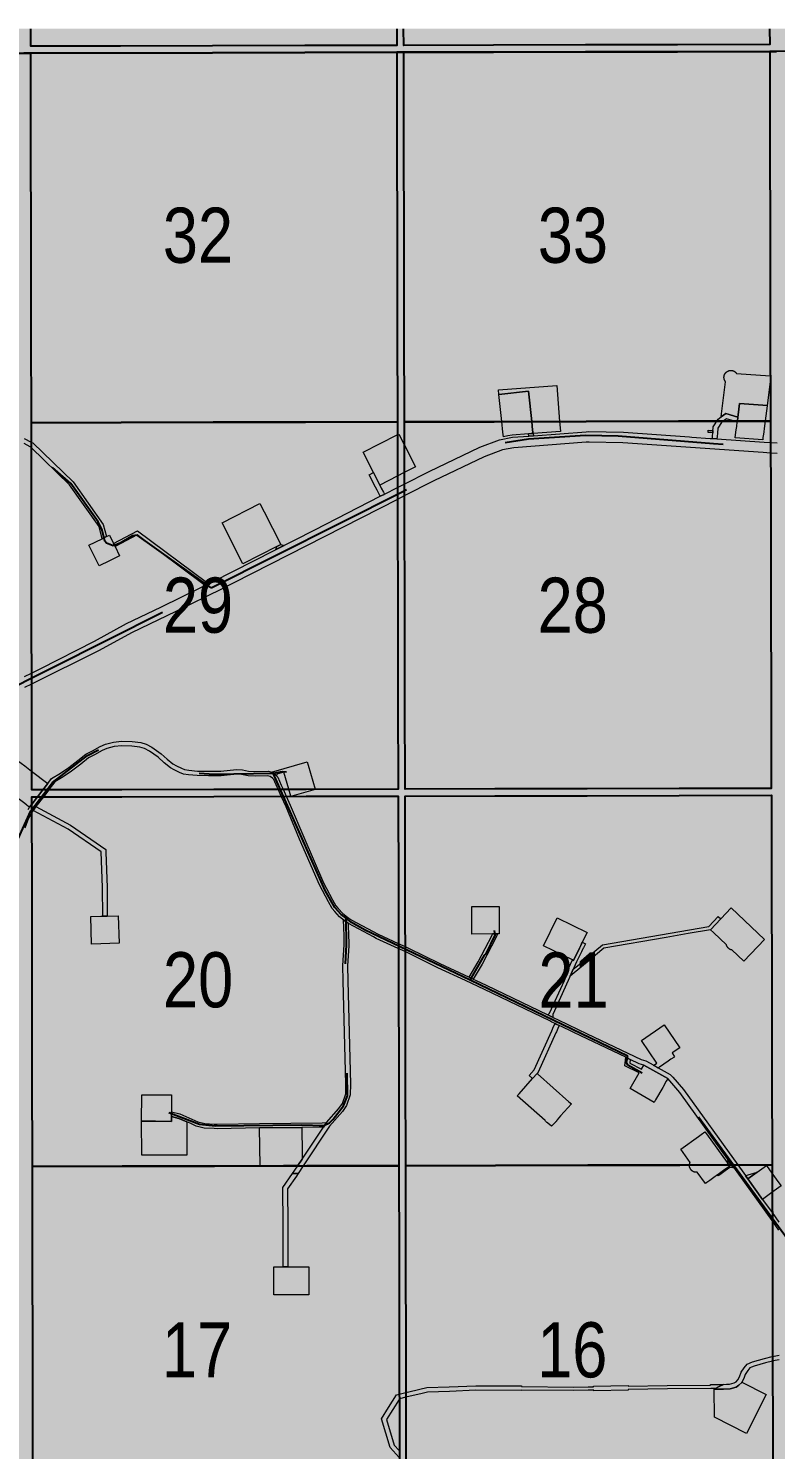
# Model space of a CAD drawing. Extents: x 351064 to 358960, y 6048061 to 6054858.
# Drawn here: x 353140.7 to 353249.1, y 6050877.5 to 6051083.7 of the extents above; entities that cross this region are included whole.
import ezdxf
from ezdxf.enums import TextEntityAlignment as Align

# ---------------------------------------------------------------- set-up
doc = ezdxf.new("R2010")
doc.units = 0
doc.header["$LTSCALE"] = 5
doc.linetypes.add('DASHED2', pattern=[9.525, 6.35, -3.175])
doc.layers.add('AS-ROUTEMAP', color=35, linetype='Continuous', lineweight=0)
for name, color, linetype in [('RoadSeg', 57, 'DASHED2'), ('ROUTE-MAP-ROUTE', 90, 'Continuous'), ('Townships', 57, 'Continuous')]:
    doc.layers.add(name, color=color, linetype=linetype)
doc.layers.add('ROUTE-MAP-BACKGROUND-H', color=7, linetype='Continuous', true_color=0xf0ebff)
doc.layers.add('Sections', color=7, linetype='Continuous', true_color=0xa75418)
doc.styles.add('120', font='ARIALN.TTF', dxfattribs={"height": 13})

msp = doc.modelspace()

# ---------------------------------------------------------------- hatches: boundary and pattern name
at = {"layer": 'ROUTE-MAP-BACKGROUND-H'}
h = msp.add_hatch(color=256, dxfattribs=at)
h.dxf.hatch_style = 1
h.paths.add_polyline_path([(352109.337, 6051083.716), (353736.796, 6051083.637), (353740.383, 6050432.833), (352105.91, 6050432.833)])

# ---------------------------------------------------------------- linework, layer by layer
at = {"layer": 'AS-ROUTEMAP', "flags": 128}
for points in [[(353248.365, 6051032.462), (353247.918, 6051028.995), (353247.283, 6051029.04), (353243.93, 6051029.277), (353243.718, 6051027.637), (353243.675, 6051027.302), (353241.908, 6051027.828), (353241.238, 6051027.345), (353241.296, 6051027.796), (353241.896, 6051032.45), (353241.874, 6051032.478), (353241.853, 6051032.505), (353241.833, 6051032.534), (353241.813, 6051032.563), (353241.795, 6051032.593), (353241.778, 6051032.624), (353241.762, 6051032.655), (353241.747, 6051032.687), (353241.733, 6051032.719), (353241.72, 6051032.751), (353241.708, 6051032.785), (353241.698, 6051032.818), (353241.689, 6051032.852), (353241.681, 6051032.886), (353241.674, 6051032.92), (353241.668, 6051032.955), (353241.664, 6051032.99), (353241.66, 6051033.025), (353241.658, 6051033.06), (353241.658, 6051033.095), (353241.658, 6051033.13), (353241.66, 6051033.165), (353241.663, 6051033.2), (353241.667, 6051033.235), (353241.672, 6051033.269), (353241.679, 6051033.304), (353241.687, 6051033.338), (353241.696, 6051033.372), (353241.706, 6051033.405), (353241.717, 6051033.439), (353241.73, 6051033.471), (353241.743, 6051033.504), (353241.758, 6051033.535), (353241.774, 6051033.567), (353241.791, 6051033.597), (353241.809, 6051033.627), (353241.828, 6051033.657), (353241.848, 6051033.686), (353241.869, 6051033.714), (353241.891, 6051033.741), (353241.914, 6051033.767), (353241.938, 6051033.793), (353241.963, 6051033.818), (353241.989, 6051033.842), (353242.015, 6051033.865), (353242.042, 6051033.887), (353242.07, 6051033.908), (353242.099, 6051033.928), (353242.129, 6051033.947), (353242.159, 6051033.965), (353242.189, 6051033.982), (353242.221, 6051033.998), (353242.252, 6051034.013), (353242.285, 6051034.026), (353242.317, 6051034.039), (353242.351, 6051034.05), (353242.384, 6051034.06), (353242.418, 6051034.069), (353242.452, 6051034.077), (353242.487, 6051034.084), (353242.521, 6051034.089), (353242.556, 6051034.093), (353242.591, 6051034.096), (353242.626, 6051034.098), (353242.661, 6051034.098), (353242.696, 6051034.098), (353242.731, 6051034.096), (353242.766, 6051034.092), (353242.801, 6051034.088), (353242.836, 6051034.082), (353242.87, 6051034.075), (353242.904, 6051034.067), (353242.938, 6051034.058), (353242.971, 6051034.048), (353243.005, 6051034.036), (353243.037, 6051034.023), (353243.069, 6051034.009), (353243.101, 6051033.994), (353243.132, 6051033.978), (353243.163, 6051033.961), (353243.193, 6051033.943), (353243.222, 6051033.924), (353243.251, 6051033.903), (353243.278, 6051033.882), (353243.306, 6051033.86), (353243.332, 6051033.837), (353243.357, 6051033.812), (353243.382, 6051033.787), (353243.406, 6051033.762), (353243.428, 6051033.735), (353243.45, 6051033.707), (353243.491, 6051033.65), (353248.363, 6051033.306), (353248.473, 6051033.299), (353248.365, 6051032.462)], [(353217.413, 6051031.893), (353217.802, 6051026.703), (353217.874, 6051025.746), (353217.911, 6051025.248), (353213.955, 6051024.951), (353213.882, 6051025.447), (353213.751, 6051026.694), (353213.289, 6051031.079), (353208.983, 6051030.611), (353208.909, 6051031.264), (353217.413, 6051031.893)], [(353210.271, 6051024.601), (353209.649, 6051024.484), (353209.576, 6051025.148), (353209.409, 6051026.684), (353208.983, 6051030.611), (353213.289, 6051031.079), (353213.751, 6051026.694), (353213.882, 6051025.447), (353213.955, 6051024.951), (353213.657, 6051024.929), (353213.29, 6051024.901), (353210.923, 6051024.724), (353210.271, 6051024.601)], [(353243.675, 6051027.302), (353243.605, 6051026.76), (353243.588, 6051026.633), (353243.165, 6051026.759), (353242.032, 6051027.096), (353241.56, 6051026.755), (353241.292, 6051026.562), (353240.747, 6051025.704), (353240.698, 6051024.998), (353240.663, 6051024.5), (353240.64, 6051024.173), (353239.975, 6051024.22), (353239.998, 6051024.547), (353240.033, 6051025.045), (353240.056, 6051025.38), (353240.079, 6051025.71), (353240.094, 6051025.919), (353240.271, 6051026.198), (353240.624, 6051026.753), (353240.798, 6051027.028), (353241.238, 6051027.345), (353241.908, 6051027.828), (353243.675, 6051027.302)], [(353247.32, 6051024.365), (353247.278, 6051024.038), (353243.289, 6051024.314), (353243.394, 6051025.129), (353243.439, 6051025.472), (353243.503, 6051025.969), (353243.588, 6051026.633), (353243.605, 6051026.76), (353243.675, 6051027.302), (353243.718, 6051027.637), (353243.93, 6051029.277), (353247.283, 6051029.04), (353247.918, 6051028.995), (353247.914, 6051028.962), (353247.631, 6051026.769), (353247.491, 6051025.686), (353247.427, 6051025.19), (353247.384, 6051024.859), (353247.32, 6051024.365)], [(353239.723, 6051025.401), (353240.056, 6051025.38), (353240.033, 6051025.045), (353239.7, 6051025.069), (353239.354, 6051025.093), (353239.378, 6051025.425), (353239.723, 6051025.401)], [(353194.248, 6051018.778), (353191.688, 6051017.474), (353190.773, 6051019.271), (353189.267, 6051022.226), (353194.237, 6051024.758), (353194.463, 6051024.874), (353195.245, 6051023.339), (353196.884, 6051020.121), (353195.252, 6051019.29), (353194.248, 6051018.778)], [(353213.991, 6051024.62), (353213.326, 6051024.57), (353213.29, 6051024.901), (353213.657, 6051024.929), (353213.955, 6051024.951), (353213.991, 6051024.62)], [(353192.333, 6051016.12), (353191.775, 6051015.836), (353191.624, 6051016.133), (353191.322, 6051016.727), (353191.095, 6051017.172), (353190.179, 6051018.968), (353190.773, 6051019.271), (353191.688, 6051017.474), (353191.915, 6051017.029), (353192.218, 6051016.435), (353192.369, 6051016.138), (353192.333, 6051016.12)], [(353174.913, 6051013.605), (353177.334, 6051008.854), (353176.74, 6051008.551), (353171.841, 6051006.056), (353168.815, 6051011.993), (353174.308, 6051014.792), (353174.913, 6051013.605)], [(353153.072, 6051008.993), (353153.183, 6051008.768), (353153.293, 6051008.544), (353153.944, 6051007.216), (353152.449, 6051006.482), (353150.953, 6051005.748), (353149.484, 6051008.739), (353151.409, 6051009.684), (353152.02, 6051009.985), (353152.476, 6051010.208), (353153.072, 6051008.993)], [(353156.515, 6051010.848), (353166.539, 6051003.366), (353166.84, 6051003.142), (353166.6, 6051003.025), (353166.334, 6051002.895), (353166.034, 6051003.12), (353156.472, 6051010.257), (353153.293, 6051008.544), (353153.183, 6051008.768), (353153.072, 6051008.993), (353156.515, 6051010.848)], [(353177.782, 6051008.708), (353176.594, 6051008.103), (353176.74, 6051008.551), (353177.334, 6051008.854), (353177.782, 6051008.708)], [(353140.931, 6050970.789), (353140.883, 6050970.726), (353140.59, 6050970.95), (353140.489, 6050971.026), (353140.189, 6050971.256), (353140.17, 6050971.27), (353139.788, 6050971.561), (353138.897, 6050972.241), (353137.583, 6050973.244), (353135.983, 6050974.465), (353138.61, 6050977.909), (353140.162, 6050976.725), (353141.168, 6050975.957), (353143.511, 6050974.169), (353142.813, 6050973.255), (353142.045, 6050972.248), (353141.399, 6050971.402), (353141.194, 6050971.134), (353141.176, 6050971.109), (353140.931, 6050970.789)], [(353181.307, 6050976.83), (353182.315, 6050973.34), (353182.324, 6050973.308), (353178.931, 6050972.327), (353178.804, 6050972.291), (353178.794, 6050972.327), (353178.504, 6050973.332), (353177.787, 6050975.812), (353176.781, 6050975.521), (353176.724, 6050975.294), (353176.575, 6050975.444), (353176.123, 6050975.763), (353175.986, 6050975.812), (353181.168, 6050977.309), (353181.307, 6050976.83)], [(353151.733, 6050954.924), (353151.492, 6050954.917), (353151.476, 6050959.063), (353151.273, 6050964.234), (353146.473, 6050967.552), (353141.388, 6050970.275), (353141.518, 6050970.46), (353141.526, 6050970.47), (353141.787, 6050970.816), (353146.822, 6050968.121), (353151.926, 6050964.593), (353151.942, 6050964.204), (353152.143, 6050959.077), (353152.158, 6050954.938), (353151.751, 6050954.925), (353151.733, 6050954.924)], [(353208.799, 6050952.339), (353208.079, 6050952.338), (353205.049, 6050952.331), (353205.048, 6050952.851), (353205.041, 6050956.33), (353209.04, 6050956.339), (353209.049, 6050952.34), (353208.799, 6050952.339)], [(353247.522, 6050951.528), (353244.546, 6050948.38), (353242.818, 6050950.014), (353242.783, 6050950.021), (353242.748, 6050950.029), (353242.714, 6050950.038), (353242.68, 6050950.048), (353242.647, 6050950.06), (353242.614, 6050950.073), (353242.581, 6050950.087), (353242.549, 6050950.102), (353242.517, 6050950.118), (353242.487, 6050950.135), (353242.456, 6050950.153), (353242.427, 6050950.173), (353242.398, 6050950.193), (353242.369, 6050950.215), (353242.342, 6050950.237), (353242.315, 6050950.261), (353242.29, 6050950.285), (353242.265, 6050950.31), (353242.241, 6050950.336), (353242.218, 6050950.363), (353242.196, 6050950.391), (353242.175, 6050950.42), (353242.155, 6050950.449), (353242.136, 6050950.479), (353242.118, 6050950.509), (353242.101, 6050950.541), (353242.085, 6050950.572), (353242.071, 6050950.605), (353242.057, 6050950.638), (353242.045, 6050950.671), (353242.034, 6050950.705), (353242.016, 6050950.773), (353240.155, 6050952.532), (353239.704, 6050952.958), (353241.191, 6050954.534), (353242.68, 6050956.106), (353247.522, 6050951.528)], [(353153.877, 6050950.992), (353149.88, 6050950.864), (353149.753, 6050954.861), (353151.226, 6050954.908), (353151.492, 6050954.917), (353151.733, 6050954.924), (353151.751, 6050954.925), (353152.158, 6050954.938), (353153.75, 6050954.989), (353153.877, 6050950.992)], [(353179.848, 6050917.595), (353179.041, 6050917.586), (353179.374, 6050918.085), (353179.791, 6050918.709), (353179.822, 6050918.756), (353180.443, 6050919.687), (353183.518, 6050924.294), (353183.885, 6050924.844), (353183.99, 6050924.964), (353185.779, 6050927.005), (353186.28, 6050927.751), (353186.753, 6050929.124), (353186.778, 6050930.564), (353186.391, 6050945.533), (353186.334, 6050947.755), (353186.552, 6050950.756), (353186.534, 6050951.442), (353186.518, 6050952.059), (353186.457, 6050954.384), (353186.634, 6050954.247), (353186.974, 6050953.994), (353187.137, 6050953.873), (353187.181, 6050951.916), (353187.195, 6050951.299), (353187.21, 6050950.614), (353187.001, 6050947.739), (353187.058, 6050945.535), (353187.445, 6050930.567), (353187.418, 6050929.007), (353186.881, 6050927.452), (353186.308, 6050926.598), (353184.416, 6050924.439), (353180.593, 6050918.711), (353179.848, 6050917.595)], [(353220.685, 6050950.296), (353219.816, 6050948.506), (353219.666, 6050948.578), (353215.47, 6050950.616), (353217.434, 6050954.662), (353221.781, 6050952.552), (353221.089, 6050951.128), (353220.872, 6050950.68), (353220.685, 6050950.296)], [(353219.924, 6050946.697), (353219.319, 6050946.193), (353219.791, 6050947.237), (353220.376, 6050947.724), (353220.961, 6050948.211), (353221.799, 6050948.909), (353224.019, 6050950.758), (353239.455, 6050953.423), (353240.829, 6050954.876), (353241.191, 6050954.533), (353239.704, 6050952.958), (353236.47, 6050952.4), (353233.247, 6050951.844), (353224.237, 6050950.289), (353221.8, 6050948.259), (353219.924, 6050946.697)], [(353205.278, 6050945.773), (353204.672, 6050946.057), (353205.996, 6050948.296), (353208.005, 6050952.158), (353208.079, 6050952.338), (353208.799, 6050952.339), (353208.611, 6050951.877), (353206.579, 6050947.972), (353205.278, 6050945.773)], [(353220.958, 6050949.726), (353220.269, 6050948.294), (353219.051, 6050945.602), (353216.811, 6050940.642), (353216.825, 6050940.261), (353216.669, 6050940.335), (353216.072, 6050940.622), (353216.359, 6050940.848), (353218.505, 6050945.601), (353218.719, 6050946.076), (353218.567, 6050946.145), (353219.666, 6050948.578), (353219.816, 6050948.506), (353220.685, 6050950.296), (353220.872, 6050950.68), (353221.089, 6050951.128), (353221.539, 6050950.909), (353221.252, 6050950.319), (353221.236, 6050950.285), (353221.172, 6050950.153), (353221.146, 6050950.102), (353220.958, 6050949.726)], [(353214.524, 6050932.105), (353213.86, 6050931.358), (353213.362, 6050931.801), (353214.11, 6050932.642), (353216.658, 6050938.284), (353216.933, 6050938.893), (353217.139, 6050939.349), (353217.298, 6050939.273), (353217.74, 6050939.062), (353217.534, 6050938.607), (353217.33, 6050938.153), (353217.259, 6050937.997), (353214.673, 6050932.268), (353214.524, 6050932.105)], [(353232.284, 6050933.035), (353232.099, 6050932.91), (353231.451, 6050933.278), (353231.912, 6050933.588), (353229.68, 6050936.905), (353232.997, 6050939.138), (353235.23, 6050935.821), (353234.123, 6050935.077), (353234.496, 6050934.524), (353234.359, 6050934.432), (353233.954, 6050934.159), (353233.943, 6050934.152), (353233.536, 6050933.878), (353232.284, 6050933.035)], [(353228.066, 6050934.139), (353227.985, 6050933.571), (353229.704, 6050932.746), (353230.032, 6050933.326), (353233.51, 6050931.352), (353233.494, 6050931.315), (353233.29, 6050930.965), (353232.762, 6050930.059), (353231.709, 6050928.252), (353231.507, 6050927.906), (353228.052, 6050929.92), (353229.363, 6050932.172), (353227.256, 6050933.183), (353227.437, 6050934.445), (353228.066, 6050934.139)], [(353217.091, 6050924.96), (353216.626, 6050924.437), (353216.102, 6050924.902), (353216.071, 6050924.919), (353216.04, 6050924.936), (353216.009, 6050924.955), (353215.98, 6050924.974), (353215.951, 6050924.995), (353215.923, 6050925.017), (353215.895, 6050925.04), (353215.869, 6050925.063), (353215.843, 6050925.088), (353215.818, 6050925.113), (353215.794, 6050925.14), (353215.771, 6050925.167), (353215.749, 6050925.195), (353215.708, 6050925.253), (353211.645, 6050928.869), (353211.911, 6050929.168), (353213.86, 6050931.358), (353214.524, 6050932.105), (353214.578, 6050932.057), (353219.132, 6050928.005), (353219.505, 6050927.673), (353217.955, 6050925.93), (353217.442, 6050925.354), (353217.425, 6050925.322), (353217.408, 6050925.291), (353217.389, 6050925.261), (353217.37, 6050925.231), (353217.349, 6050925.202), (353217.327, 6050925.174), (353217.305, 6050925.147), (353217.281, 6050925.12), (353217.256, 6050925.095), (353217.231, 6050925.07), (353217.205, 6050925.046), (353217.177, 6050925.023), (353217.149, 6050925.001), (353217.091, 6050924.96)], [(353161.478, 6050926.671), (353161.475, 6050925.999), (353161.473, 6050925.15), (353159.14, 6050925.158), (353157.14, 6050925.164), (353157.153, 6050928.997), (353161.485, 6050928.982), (353161.478, 6050926.671)], [(353167.667, 6050924.764), (353168.1, 6050924.74), (353174.25, 6050924.863), (353183.36, 6050924.958), (353183.99, 6050924.964), (353183.885, 6050924.844), (353183.518, 6050924.294), (353182.915, 6050924.288), (353180.395, 6050924.261), (353174.265, 6050924.197), (353168.096, 6050924.073), (353167.668, 6050924.098), (353166.214, 6050924.182), (353165.043, 6050924.477), (353164.157, 6050924.87), (353163.709, 6050925.068), (353162.533, 6050925.576), (353161.475, 6050925.871), (353161.475, 6050925.999), (353161.477, 6050926.543), (353162.689, 6050926.228), (353163.97, 6050925.682), (353165.312, 6050925.087), (353166.327, 6050924.84), (353167.667, 6050924.764)], [(353163.709, 6050925.068), (353163.71, 6050924.474), (353163.712, 6050923.256), (353163.715, 6050921.403), (353163.717, 6050920.255), (353157.152, 6050920.245), (353157.14, 6050925.164), (353159.14, 6050925.158), (353161.473, 6050925.15), (353161.475, 6050925.871), (353162.533, 6050925.576), (353163.709, 6050925.068)], [(353174.656, 6050918.698), (353174.322, 6050918.698), (353174.265, 6050924.197), (353180.395, 6050924.261), (353180.434, 6050920.557), (353180.443, 6050919.687), (353179.822, 6050918.756), (353179.231, 6050918.75), (353177.73, 6050918.734), (353174.656, 6050918.698)], [(353241.594, 6050918), (353240.828, 6050917.449), (353240.734, 6050917.381), (353240.194, 6050916.992), (353239.584, 6050916.554), (353239.179, 6050916.262), (353238.975, 6050916.116), (353237.788, 6050917.766), (353237.753, 6050917.761), (353237.718, 6050917.758), (353237.683, 6050917.756), (353237.648, 6050917.756), (353237.613, 6050917.756), (353237.578, 6050917.758), (353237.543, 6050917.761), (353237.508, 6050917.765), (353237.473, 6050917.771), (353237.439, 6050917.777), (353237.405, 6050917.785), (353237.371, 6050917.794), (353237.337, 6050917.805), (353237.304, 6050917.816), (353237.271, 6050917.829), (353237.239, 6050917.843), (353237.207, 6050917.857), (353237.176, 6050917.873), (353237.145, 6050917.891), (353237.115, 6050917.909), (353237.086, 6050917.928), (353237.057, 6050917.948), (353237.029, 6050917.969), (353237.002, 6050917.991), (353236.975, 6050918.015), (353236.95, 6050918.039), (353236.925, 6050918.064), (353236.901, 6050918.089), (353236.878, 6050918.116), (353236.856, 6050918.143), (353236.835, 6050918.171), (353236.815, 6050918.2), (353236.796, 6050918.23), (353236.778, 6050918.26), (353236.761, 6050918.291), (353236.746, 6050918.322), (353236.731, 6050918.354), (353236.717, 6050918.387), (353236.705, 6050918.42), (353236.694, 6050918.453), (353236.684, 6050918.486), (353236.675, 6050918.52), (353236.667, 6050918.555), (353236.661, 6050918.589), (353236.656, 6050918.624), (353236.652, 6050918.659), (353236.649, 6050918.694), (353236.647, 6050918.729), (353236.647, 6050918.764), (353236.648, 6050918.799), (353236.65, 6050918.827), (353236.653, 6050918.869), (353236.658, 6050918.904), (353236.664, 6050918.939), (353236.671, 6050918.973), (353236.679, 6050919.007), (353236.689, 6050919.041), (353236.699, 6050919.075), (353236.711, 6050919.108), (353236.724, 6050919.14), (353236.753, 6050919.204), (353235.375, 6050921.12), (353237.946, 6050922.969), (353238.352, 6050923.261), (353238.892, 6050923.65), (353239.124, 6050923.326), (353242.102, 6050919.184), (353242.15, 6050919.119), (353242.257, 6050918.971), (353242.352, 6050918.839), (353242.492, 6050918.646), (353241.594, 6050918)], [(353242.927, 6050918.468), (353242.985, 6050918.386), (353242.638, 6050918.443), (353242.52, 6050918.462), (353241.825, 6050917.962), (353241.059, 6050917.411), (353240.831, 6050917.247), (353240.734, 6050917.381), (353240.828, 6050917.449), (353241.594, 6050918), (353242.492, 6050918.646), (353242.352, 6050918.839), (353242.257, 6050918.971), (353242.15, 6050919.119), (353242.207, 6050919.469), (353242.659, 6050918.84), (353242.693, 6050918.792), (353242.927, 6050918.468)], [(353248.624, 6050914.817), (353247.252, 6050913.831), (353245.111, 6050916.806), (353245.436, 6050917.04), (353246.48, 6050917.791), (353247.817, 6050918.753), (353248.618, 6050917.639), (353249.626, 6050916.236), (353249.957, 6050915.777), (353249.628, 6050915.539), (353248.624, 6050914.817)], [(353179.848, 6050917.595), (353179.593, 6050917.212), (353178.31, 6050915.349), (353178.342, 6050910.211), (353178.36, 6050904.042), (353177.693, 6050904.04), (353177.676, 6050910.208), (353177.642, 6050915.554), (353179.041, 6050917.586), (353179.848, 6050917.595)], [(353245.436, 6050917.04), (353245.111, 6050916.806), (353244.789, 6050917.254), (353245.189, 6050917.382), (353246.48, 6050917.791), (353245.436, 6050917.04)], [(353177.693, 6050904.04), (353178.36, 6050904.042), (353181.407, 6050904.051), (353181.419, 6050899.985), (353176.339, 6050899.97), (353176.327, 6050904.036), (353177.693, 6050904.04)], [(353244.259, 6050887.304), (353247.795, 6050885.517), (353244.948, 6050879.886), (353240.295, 6050882.239), (353240.228, 6050886.304), (353240.263, 6050886.305), (353240.863, 6050886.311), (353241.386, 6050886.316), (353241.571, 6050886.318), (353242.562, 6050886.339), (353243.441, 6050886.585), (353243.834, 6050886.87), (353244.241, 6050887.268), (353244.259, 6050887.304)]]:
    msp.add_lwpolyline(points, close=True, dxfattribs=at)
for points in [[(353140.09, 6051024.242), (353141.096, 6051023.711), (353141.351, 6051023.576), (353147.197, 6051017.933), (353151.573, 6051011.752), (353152.02, 6051009.985), (353152.02, 6051009.985), (353151.409, 6051009.684), (353150.957, 6051011.469), (353146.688, 6051017.498), (353141.098, 6051022.894), (353140.955, 6051023.032), (353140.091, 6051023.487)], [(353140.142, 6050989.683), (353141.147, 6050990.179), (353142.486, 6050990.84), (353150.273, 6050994.827), (353154.957, 6050997.359), (353159.904, 6050999.766), (353166.094, 6051002.778), (353166.334, 6051002.895), (353166.6, 6051003.025), (353166.84, 6051003.142), (353167.164, 6051003.299), (353167.534, 6051003.488), (353182.257, 6051010.987), (353191.775, 6051015.836), (353192.333, 6051016.12), (353192.369, 6051016.138), (353194.251, 6051017.097), (353195.255, 6051017.609), (353198.867, 6051019.448), (353206.232, 6051022.944), (353209.084, 6051024.038), (353210.966, 6051024.393), (353213.326, 6051024.57), (353213.991, 6051024.62), (353221.644, 6051025.194), (353222.026, 6051025.222), (353227.063, 6051025.128), (353236.649, 6051024.454), (353236.981, 6051024.431), (353239.643, 6051024.244), (353239.975, 6051024.22), (353240.64, 6051024.173), (353247.469, 6051023.694), (353248.385, 6051023.638), (353249.39, 6051023.577)], [(353249.394, 6051022.06), (353248.388, 6051022.116), (353247.361, 6051022.174), (353226.994, 6051023.605), (353222.108, 6051023.707), (353221.647, 6051023.672), (353211.165, 6051022.88), (353209.503, 6051022.567), (353206.834, 6051021.543), (353199.539, 6051018.081), (353195.259, 6051015.9), (353194.254, 6051015.388), (353167.843, 6051001.935), (353167.537, 6051001.786), (353163.402, 6050999.774), (353155.653, 6050996.003), (353150.983, 6050993.478), (353141.149, 6050988.584), (353140.145, 6050988.084)], [(353140.646, 6050970.374), (353140.883, 6050970.726), (353140.931, 6050970.789), (353141.176, 6050971.109), (353141.194, 6050971.134), (353141.399, 6050971.402), (353142.045, 6050972.248), (353142.813, 6050973.255), (353143.511, 6050974.169), (353144.074, 6050974.907), (353145.35, 6050975.66), (353146.589, 6050976.489), (353147.901, 6050977.517), (353149.057, 6050978.444), (353150.003, 6050978.901), (353151.112, 6050979.536), (353151.878, 6050979.865), (353153.034, 6050980.185), (353154.23, 6050980.31), (353155.747, 6050980.257), (353157.02, 6050980.105), (353157.793, 6050979.857), (353157.793, 6050979.857), (353158.62, 6050979.445), (353159.957, 6050978.489), (353160.835, 6050977.693), (353161.688, 6050977.012), (353162.181, 6050976.722), (353162.911, 6050976.376), (353163.376, 6050976.188), (353164.011, 6050976.104), (353165.234, 6050975.98), (353166.83, 6050975.936), (353167.581, 6050975.946), (353168.645, 6050975.959), (353170.922, 6050976.193), (353171.78, 6050976.143), (353172.656, 6050975.96), (353173.588, 6050975.908), (353175.553, 6050975.967), (353175.986, 6050975.812), (353176.123, 6050975.763), (353176.575, 6050975.444), (353176.724, 6050975.294), (353176.906, 6050975.109), (353177.399, 6050973.937), (353177.671, 6050973.33), (353178.123, 6050972.325), (353178.703, 6050971.034), (353180.663, 6050966.36), (353183.555, 6050959.735), (353184.822, 6050957.306), (353185.343, 6050956.439), (353185.66, 6050956.057), (353186.325, 6050955.327), (353187.037, 6050954.779), (353187.539, 6050954.405), (353191.463, 6050952.302), (353194.375, 6050950.969), (353195.381, 6050950.509), (353195.882, 6050950.279), (353200.428, 6050948.043), (353204.672, 6050946.057), (353205.278, 6050945.773), (353205.703, 6050945.574), (353207.165, 6050944.89), (353216.072, 6050940.622), (353216.669, 6050940.335), (353216.825, 6050940.261), (353216.972, 6050940.19), (353217.581, 6050939.898), (353221.821, 6050937.865), (353227.723, 6050935.034), (353229.651, 6050934.11), (353230.299, 6050933.953), (353231.466, 6050933.288), (353232.112, 6050932.919), (353233.851, 6050931.926), (353233.952, 6050931.87), (353234.218, 6050931.564), (353235.78, 6050929.771), (353243.646, 6050918.842), (353244.527, 6050917.617), (353245.111, 6050916.806), (353247.252, 6050913.831), (353248.63, 6050911.916), (353249.639, 6050910.514)], [(353249.641, 6050909.37), (353248.633, 6050910.771), (353243.561, 6050917.818), (353242.826, 6050918.84), (353242.434, 6050919.384), (353235.261, 6050929.352), (353233.51, 6050931.352), (353230.032, 6050933.326), (353229.363, 6050933.509), (353228.066, 6050934.139), (353227.437, 6050934.445), (353221.823, 6050937.118), (353219.885, 6050938.041), (353218.981, 6050938.47), (353218.642, 6050938.632), (353218.191, 6050938.847), (353217.74, 6050939.062), (353217.298, 6050939.273), (353217.139, 6050939.349), (353216.688, 6050939.566), (353216.389, 6050939.713), (353206.878, 6050944.288), (353204.138, 6050945.571), (353200.14, 6050947.442), (353195.596, 6050949.677), (353195.382, 6050949.775), (353194.376, 6050950.235), (353191.167, 6050951.704), (353190.789, 6050951.907), (353187.18, 6050953.841), (353186.974, 6050953.994), (353186.634, 6050954.247), (353186.295, 6050954.509), (353185.872, 6050954.835), (353185.157, 6050955.619), (353184.798, 6050956.052), (353184.241, 6050956.98), (353182.953, 6050959.447), (353180.05, 6050966.098), (353178.091, 6050970.768), (353177.393, 6050972.324), (353176.942, 6050973.328), (353176.796, 6050973.653), (353176.342, 6050974.732), (353176.143, 6050974.933), (353175.812, 6050975.166), (353175.447, 6050975.298), (353173.629, 6050975.243), (353172.606, 6050975.289), (353171.644, 6050975.49), (353170.919, 6050975.526), (353168.668, 6050975.293), (353167.582, 6050975.279), (353166.825, 6050975.27), (353165.191, 6050975.314), (353163.934, 6050975.442), (353163.204, 6050975.538), (353162.642, 6050975.765), (353161.868, 6050976.133), (353161.31, 6050976.461), (353160.403, 6050977.185), (353159.538, 6050977.969), (353158.275, 6050978.872), (353157.541, 6050979.238), (353156.878, 6050979.451), (353155.695, 6050979.592), (353154.253, 6050979.642), (353153.158, 6050979.528), (353152.099, 6050979.235), (353151.41, 6050978.939), (353150.314, 6050978.311), (353149.414, 6050977.877), (353148.315, 6050976.995), (353146.98, 6050975.949), (353145.739, 6050975.118), (353144.532, 6050974.408), (353143.667, 6050973.275), (353143.653, 6050973.257), (353142.883, 6050972.25), (353141.992, 6050971.084), (353141.787, 6050970.816), (353141.522, 6050970.464), (353141.388, 6050970.275), (353141.254, 6050970.048), (353141.178, 6050969.919), (353140.706, 6050969.121), (353140.175, 6050967.7)], [(353249.683, 6050890.56), (353249.102, 6050890.449), (353248.678, 6050890.347), (353247.693, 6050890.111), (353246.02, 6050889.64), (353245.669, 6050889.502), (353245.432, 6050889.392), (353245.138, 6050889.014), (353244.736, 6050888.446), (353244.521, 6050887.838), (353244.259, 6050887.304), (353244.241, 6050887.268), (353243.834, 6050886.87), (353243.441, 6050886.585), (353242.562, 6050886.339), (353241.571, 6050886.318), (353241.386, 6050886.316), (353240.863, 6050886.311), (353240.863, 6050886.311), (353240.263, 6050886.305), (353240.433, 6050886.394), (353240.857, 6050886.619), (353241.178, 6050886.789), (353241.376, 6050886.893), (353241.567, 6050886.993), (353242.044, 6050887.001), (353242.482, 6050887.008), (353243.147, 6050887.195), (353243.404, 6050887.381), (353243.693, 6050887.664), (353243.905, 6050888.096), (353244.139, 6050888.755), (353244.603, 6050889.412), (353245.005, 6050889.928), (353245.807, 6050890.273), (353247.524, 6050890.756), (353248.676, 6050891.032), (353248.962, 6050891.101), (353249.681, 6050891.238)], [(353194.514, 6050876.402), (353193.186, 6050877.853), (353191.932, 6050882.014), (353192.974, 6050883.653), (353194.135, 6050885.476), (353194.497, 6050885.563), (353195.502, 6050885.803), (353196.936, 6050886.146), (353197.507, 6050886.282), (353198.514, 6050886.523), (353201.793, 6050886.649), (353205.66, 6050886.799), (353212.294, 6050886.759), (353212.294, 6050886.675), (353219.879, 6050886.611), (353221.925, 6050886.646), (353222.741, 6050886.66), (353222.739, 6050886.743), (353227.737, 6050886.828), (353227.738, 6050886.745), (353233.432, 6050886.841), (353239.726, 6050886.879), (353239.725, 6050886.962), (353240.808, 6050886.98), (353240.851, 6050886.981), (353241.211, 6050886.987), (353241.374, 6050886.99), (353241.567, 6050886.993), (353241.376, 6050886.893), (353241.178, 6050886.789), (353241.178, 6050886.789), (353240.857, 6050886.619), (353240.433, 6050886.394), (353239.731, 6050886.389), (353233.438, 6050886.342), (353227.747, 6050886.245), (353227.748, 6050886.162), (353222.751, 6050886.077), (353222.749, 6050886.16), (353221.926, 6050886.146), (353219.881, 6050886.111), (353212.292, 6050886.176), (353212.292, 6050886.092), (353205.663, 6050886.132), (353201.819, 6050885.983), (353198.605, 6050885.859), (353197.662, 6050885.634), (353196.57, 6050885.373), (353195.503, 6050885.118), (353194.552, 6050884.891), (353194.498, 6050884.806), (353192.658, 6050881.914), (353193.78, 6050878.19), (353194.512, 6050877.391)]]:
    msp.add_lwpolyline(points, dxfattribs=at)
at = {"layer": 'RoadSeg', "flags": 128}
for points in [[(353167.214, 6051002.576), (353195.129, 6051016.604), (353203.87, 6051021.153), (353207.358, 6051022.819), (353209.769, 6051023.621), (353213.289, 6051024.154), (353221.577, 6051024.689), (353226.315, 6051024.589), (353240.152, 6051023.48), (353248.871, 6051022.927), (353249.436, 6051023.009), (353255.12, 6051022.47), (353259.797, 6051022.168), (353263.596, 6051022.276), (353266.58, 6051022.86), (353271.365, 6051024.63), (353274.035, 6051026.906), (353282.143, 6051036.173), (353311.981, 6051071.797), (353314.197, 6051074.794), (353315.245, 6051076.658), (353315.925, 6051078.545)], [(353167.214, 6051002.576), (353156.495, 6051010.176), (353155.831, 6051010.09), (353154.026, 6051009.039), (353153.004, 6051008.643), (353152.058, 6051009.05), (353151.784, 6051009.309), (353151.406, 6051010.898), (353150.805, 6051012.115), (353146.845, 6051017.706), (353144.008, 6051020.16), (353141.394, 6051022.953), (353140.473, 6051023.694), (353139.462, 6051024.066)], [(353087.224, 6050972.802), (353092.992, 6050971.664), (353097.171, 6050971.282), (353099.838, 6050971.324), (353101.799, 6050971.547), (353105.543, 6050972.386), (353108.022, 6050973.19), (353132.625, 6050985.19), (353167.214, 6051002.576)], [(353087.224, 6050972.802), (353086.45, 6050970.712), (353086.03, 6050969.033), (353086.019, 6050968.266), (353086.283, 6050967.173), (353086.601, 6050966.548), (353088.415, 6050964.899), (353092.054, 6050962.401), (353093.167, 6050961.932), (353094.374, 6050961.699), (353096.337, 6050961.855), (353097.728, 6050962.194), (353108.469, 6050963.265), (353112.334, 6050963.374), (353121.147, 6050963.057), (353127.811, 6050963.245), (353135.261, 6050963.923), (353137.442, 6050964.619), (353138.392, 6050965.245), (353139.234, 6050966.136), (353141.052, 6050970.223), (353144.204, 6050974.313), (353149.262, 6050978.225), (353151.564, 6050979.39), (353153.185, 6050979.836), (353154.882, 6050979.951), (353157.395, 6050979.522), (353158.885, 6050978.73), (353161.919, 6050976.415), (353163.099, 6050975.949), (353164.339, 6050975.717), (353167.679, 6050975.544), (353176.245, 6050975.687)], [(353176.245, 6050975.687), (353177.572, 6050975.925), (353178.14, 6050975.874)], [(353186.812, 6050954.611), (353186.096, 6050955.157), (353185.201, 6050956.166), (353183.764, 6050958.626), (353176.245, 6050975.687)], [(353161.098, 6050926.439), (353165.547, 6050924.764), (353167.789, 6050924.494), (353180.357, 6050924.649), (353183.561, 6050924.54), (353184.417, 6050924.931), (353184.936, 6050925.446), (353186.415, 6050927.389), (353187.007, 6050928.873), (353186.877, 6050939.34), (353186.594, 6050945.801), (353186.854, 6050950.777), (353186.812, 6050954.611)], [(353204.806, 6050945.649), (353189.562, 6050952.888), (353187.596, 6050953.999), (353186.812, 6050954.611)], [(353204.806, 6050945.649), (353206.904, 6050949.277), (353207.133, 6050949.45), (353208.457, 6050952.155), (353208.37, 6050952.853)], [(353227.694, 6050934.592), (353204.806, 6050945.649)], [(353229.797, 6050932.151), (353227.697, 6050933.325), (353227.519, 6050933.72), (353227.694, 6050934.592)], [(353256.647, 6050900.131), (353234.652, 6050930.287), (353232.835, 6050932.036), (353232.02, 6050932.58), (353227.694, 6050934.592)]]:
    msp.add_lwpolyline(points, dxfattribs=at)
at = {"layer": 'ROUTE-MAP-ROUTE', "const_width": 1.999, "flags": 128}
msp.add_lwpolyline([(352957.006, 6050992.014), (352990.239, 6050989.165), (353026.661, 6050986.319), (353029.12, 6050985.707), (353091.837, 6050971.514), (353095.876, 6050971.045), (353100.575, 6050971.147), (353106.693, 6050972.523), (353124.131, 6050981.069), (353207.844, 6051022.804), (353210.017, 6051023.482), (353214.174, 6051023.877), (353221.812, 6051024.525), (353228.468, 6051024.435), (353248.859, 6051022.821), (353262.089, 6051021.99)], dxfattribs=at)
at = {"layer": 'Sections', "flags": 128}
for points in [[(353194.163, 6051083.663), (353194.167, 6051081.254), (353180.803, 6051081.224), (353167.439, 6051081.194), (353154.075, 6051081.164), (353141.046, 6051081.135), (353141.042, 6051083.666)], [(353248.289, 6051083.661), (353248.294, 6051081.376), (353234.93, 6051081.346), (353221.565, 6051081.316), (353208.202, 6051081.286), (353195.173, 6051081.256), (353195.168, 6051083.663)]]:
    msp.add_lwpolyline(points, dxfattribs=at)
for points in [[(353194.243, 6051040.033), (353194.268, 6051026.628), (353180.899, 6051026.599), (353167.53, 6051026.569), (353154.161, 6051026.54), (353141.128, 6051026.511), (353141.108, 6051039.916), (353141.087, 6051053.32), (353141.067, 6051066.725), (353141.047, 6051080.129), (353154.076, 6051080.159), (353167.441, 6051080.189), (353180.805, 6051080.219), (353194.169, 6051080.249), (353194.194, 6051066.844), (353194.218, 6051053.438)], [(353248.384, 6051040.153), (353248.413, 6051026.747), (353235.045, 6051026.718), (353221.676, 6051026.688), (353208.307, 6051026.659), (353195.274, 6051026.631), (353195.249, 6051040.036), (353195.224, 6051053.441), (353195.199, 6051066.846), (353195.174, 6051080.251), (353208.203, 6051080.28), (353221.567, 6051080.31), (353234.932, 6051080.34), (353248.296, 6051080.37), (353248.325, 6051066.964), (353248.354, 6051053.559)], [(353194.344, 6050986.413), (353194.368, 6050973.343), (353180.994, 6050973.314), (353167.62, 6050973.285), (353154.247, 6050973.256), (353141.208, 6050973.228), (353141.188, 6050986.298), (353141.168, 6050999.702), (353141.148, 6051013.107), (353141.128, 6051026.511), (353154.161, 6051026.54), (353167.53, 6051026.569), (353180.899, 6051026.599), (353194.268, 6051026.628), (353194.293, 6051013.223), (353194.319, 6050999.818)], [(353248.502, 6050986.529), (353248.53, 6050973.458), (353235.158, 6050973.43), (353221.784, 6050973.401), (353208.411, 6050973.373), (353195.374, 6050973.345), (353195.349, 6050986.415), (353195.324, 6050999.82), (353195.299, 6051013.225), (353195.274, 6051026.631), (353208.307, 6051026.659), (353221.676, 6051026.688), (353235.045, 6051026.718), (353248.413, 6051026.747), (353248.443, 6051013.341), (353248.472, 6050999.935)], [(353194.445, 6050932.122), (353194.47, 6050918.717), (353181.091, 6050918.689), (353167.713, 6050918.66), (353154.334, 6050918.632), (353141.29, 6050918.605), (353141.27, 6050932.009), (353141.25, 6050945.414), (353141.23, 6050958.818), (353141.209, 6050972.223), (353154.248, 6050972.251), (353167.622, 6050972.28), (353180.996, 6050972.309), (353194.37, 6050972.338), (353194.395, 6050958.932), (353194.42, 6050945.527)], [(353248.621, 6050932.235), (353248.651, 6050918.829), (353235.273, 6050918.801), (353221.895, 6050918.774), (353208.518, 6050918.746), (353195.476, 6050918.719), (353195.451, 6050932.124), (353195.426, 6050945.529), (353195.4, 6050958.935), (353195.375, 6050972.34), (353208.413, 6050972.367), (353221.786, 6050972.396), (353235.159, 6050972.424), (353248.533, 6050972.453), (353248.562, 6050959.047), (353248.592, 6050945.641)], [(353194.545, 6050878.502), (353194.57, 6050865.432), (353181.186, 6050865.404), (353167.803, 6050865.376), (353154.419, 6050865.348), (353141.371, 6050865.321), (353141.351, 6050878.391), (353141.331, 6050891.795), (353141.31, 6050905.2), (353141.29, 6050918.605), (353154.334, 6050918.632), (353167.713, 6050918.66), (353181.091, 6050918.689), (353194.47, 6050918.717), (353194.495, 6050905.312), (353194.52, 6050891.907)], [(353248.739, 6050878.611), (353248.768, 6050865.541), (353235.386, 6050865.514), (353222.004, 6050865.487), (353208.622, 6050865.46), (353195.575, 6050865.434), (353195.551, 6050878.504), (353195.526, 6050891.909), (353195.501, 6050905.314), (353195.476, 6050918.719), (353208.518, 6050918.746), (353221.895, 6050918.774), (353235.273, 6050918.801), (353248.651, 6050918.829), (353248.68, 6050905.423), (353248.709, 6050892.017)]]:
    msp.add_lwpolyline(points, close=True, dxfattribs=at)
at = {"layer": 'Townships', "flags": 128}
for points in [[(353410.641, 6051083.653), (353410.647, 6051081.653), (353410.651, 6051080.647), (353383.927, 6051080.631), (353357.538, 6051080.615), (353356.532, 6051080.615), (353329.808, 6051080.554), (353303.419, 6051080.495), (353302.414, 6051080.492), (353275.69, 6051080.432), (353249.301, 6051080.373), (353248.296, 6051080.37), (353221.567, 6051080.31), (353195.174, 6051080.251), (353194.169, 6051080.249), (353167.441, 6051080.189), (353141.047, 6051080.129), (353140.042, 6051080.127), (353113.314, 6051080.068), (353086.921, 6051080.009), (353085.915, 6051080.007), (353085.914, 6051081.013), (353085.911, 6051083.668)], [(353086.159, 6050865.208), (353086.128, 6050891.681), (353086.097, 6050918.489), (353086.067, 6050945.297), (353086.036, 6050972.105), (353086.035, 6050973.11), (353086.005, 6050999.583), (353085.975, 6051026.391), (353085.945, 6051053.199), (353085.915, 6051080.007), (353086.921, 6051080.009), (353113.314, 6051080.068), (353140.042, 6051080.127), (353141.047, 6051080.129), (353167.441, 6051080.189), (353194.169, 6051080.249), (353195.174, 6051080.251), (353221.567, 6051080.31), (353248.296, 6051080.37), (353249.301, 6051080.373)]]:
    msp.add_lwpolyline(points, dxfattribs=at)

# ---------------------------------------------------------------- texts
at = {"layer": 'RoadSeg', "style": '120'}
for s, p in [('32', (353165.312, 6051053.71)), ('33', (353219.735, 6051053.71)), ('29', (353165.324, 6051000.043)), ('28', (353219.705, 6051000.035)), ('20', (353165.333, 6050945.689)), ('21', (353219.819, 6050945.654)), ('17', (353165.182, 6050891.995)), ('16', (353219.638, 6050892.005))]:
    msp.add_text(s, height=8.0015, dxfattribs=at).set_placement(p, align=Align.MIDDLE_CENTER)
msp.add_text('65-6-6', height=39.9699, rotation=359.95761, dxfattribs=at).set_placement((353182.068, 6050888.444))

doc.saveas('drawing.dxf')
